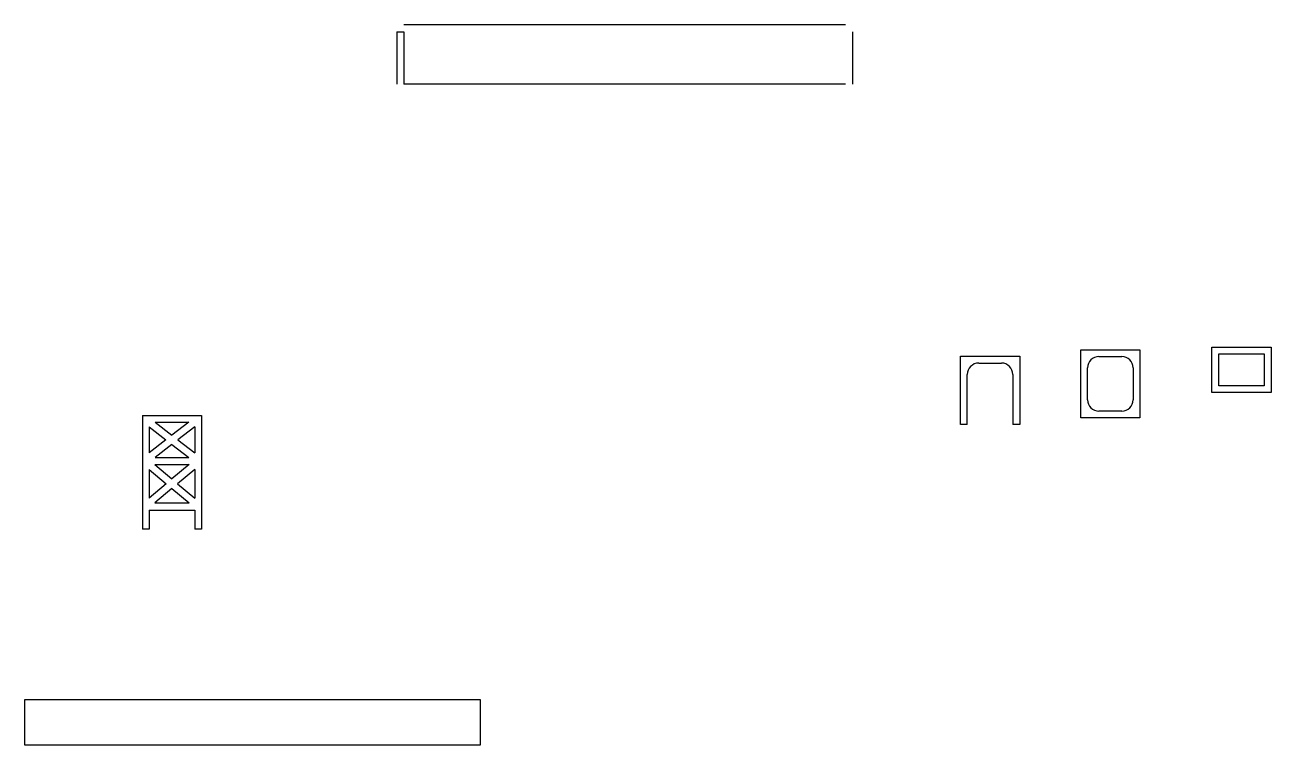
# Model space of a CAD drawing. Header units: inches. Extents: x 25 to 572, y 18 to 334.
import ezdxf

# ---------------------------------------------------------------- set-up
doc = ezdxf.new("R2010")
doc.units = ezdxf.units.IN
doc.header["$MEASUREMENT"] = 0

msp = doc.modelspace()

# ---------------------------------------------------------------- linework, layer by layer
for p, q in [((188.14, 331.21), (191.14, 331.21)), ((188.14, 331.21), (188.14, 308.21)), ((191.14, 331.21), (191.14, 308.21)), ((388.14, 331.21), (388.14, 308.21)), ((546.05, 192.63, -112.19), (572.05, 192.63, -112.19)), ((546.05, 172.63, -112.19), (546.05, 192.63, -112.19)), ((572.05, 192.63, -112.19), (572.05, 172.63, -112.19)), ((435.64, 188.6, -112.19), (461.64, 188.6, -112.19)), ((435.64, 158.6, -112.19), (435.64, 188.6, -112.19)), ((461.64, 188.6, -112.19), (461.64, 158.6, -112.19)), ((488.46, 191.48, -112.19), (514.46, 191.48, -112.19)), ((488.46, 161.48, -112.19), (488.46, 191.48, -112.19)), ((496.46, 188.48, -112.19), (506.46, 188.48, -112.19)), ((514.46, 191.48, -112.19), (514.46, 161.48, -112.19)), ((549.05, 189.63, -112.19), (569.05, 189.63, -112.19)), ((549.05, 175.63, -112.19), (549.05, 189.63, -112.19)), ((569.05, 189.63, -112.19), (569.05, 175.63, -112.19)), ((443.64, 185.6, -112.19), (453.64, 185.6, -112.19)), ((491.46, 169.48, -112.19), (491.46, 183.48, -112.19)), ((511.46, 183.48, -112.19), (511.46, 169.48, -112.19)), ((438.64, 158.6, -112.19), (438.64, 180.6, -112.19)), ((458.64, 180.6, -112.19), (458.64, 158.6, -112.19)), ((569.05, 175.63, -112.19), (549.05, 175.63, -112.19)), ((572.05, 172.63, -112.19), (546.05, 172.63, -112.19)), ((506.46, 164.48, -112.19), (496.46, 164.48, -112.19)), ((76.3, 162.58), (102.3, 162.58)), ((76.3, 162.58), (76.3, 112.58)), ((76.3, 162.58), (76.3, 122.58)), ((76.3, 162.58), (76.3, 142.58)), ((81.92, 159.58), (96.68, 159.58)), ((81.92, 159.58), (89.3, 153.9)), ((96.68, 159.58), (89.3, 153.9)), ((102.3, 162.58), (102.3, 112.58)), ((102.3, 162.58), (102.3, 122.58)), ((102.3, 162.58), (102.3, 142.58)), ((514.46, 161.48, -112.19), (488.46, 161.48, -112.19)), ((79.3, 157.56), (79.3, 146.2)), ((79.3, 157.56), (79.3, 146.2)), ((79.3, 157.56), (79.3, 146.2)), ((79.3, 157.56), (86.68, 151.88)), ((99.3, 157.56), (91.92, 151.88)), ((99.3, 157.56), (99.3, 146.2)), ((99.3, 157.56), (99.3, 146.2)), ((99.3, 157.56), (99.3, 146.2)), ((438.64, 158.6, -112.19), (435.64, 158.6, -112.19)), ((461.64, 158.6, -112.19), (458.64, 158.6, -112.19)), ((86.68, 151.88), (79.3, 146.2)), ((89.3, 149.86), (81.92, 144.18)), ((89.3, 149.86), (96.68, 144.18)), ((91.92, 151.88), (99.3, 146.2)), ((81.92, 144.18), (96.68, 144.18)), ((79.3, 138.89), (79.3, 126.27)), ((79.3, 138.89), (79.3, 126.27)), ((79.3, 138.89), (86.81, 132.58)), ((81.79, 140.98), (96.81, 140.98)), ((81.79, 140.98), (89.3, 134.67)), ((96.81, 140.98), (89.3, 134.67)), ((99.3, 138.89), (91.79, 132.58)), ((99.3, 138.89), (99.3, 126.27)), ((99.3, 138.89), (99.3, 126.27)), ((86.81, 132.58), (79.3, 126.27)), ((91.79, 132.58), (99.3, 126.27)), ((89.3, 130.49), (81.79, 124.18)), ((89.3, 130.49), (96.81, 124.18)), ((79.3, 120.98), (99.3, 120.98)), ((79.3, 120.98), (79.3, 112.58)), ((81.79, 124.18), (96.81, 124.18)), ((99.3, 120.98), (99.3, 112.58)), ((79.3, 112.58), (76.3, 112.58)), ((102.3, 112.58), (99.3, 112.58)), ((24.72, 37.74), (224.72, 37.74)), ((24.72, 17.74), (24.72, 37.74)), ((224.72, 37.74), (224.72, 17.74)), ((224.72, 17.74), (24.72, 17.74))]:
    msp.add_line(p, q)
at = {"extrusion": (0, 1, -1.83697e-16)}
for centre in [(-288.14, 110, 334.21), (-288.14, 110, 308.21)]:
    msp.add_arc(centre, 97, 180, 0, dxfattribs=at)
for centre, start, end in [((496.46, 183.48, -112.19), 90, 180), ((506.46, 183.48, -112.19), 0, 90), ((443.64, 180.6, -112.19), 90, 180), ((453.64, 180.6, -112.19), 0, 90), ((496.46, 169.48, -112.19), 180, 270), ((506.46, 169.48, -112.19), 270, 0)]:
    msp.add_arc(centre, 5, start, end)

doc.saveas('drawing.dxf')
